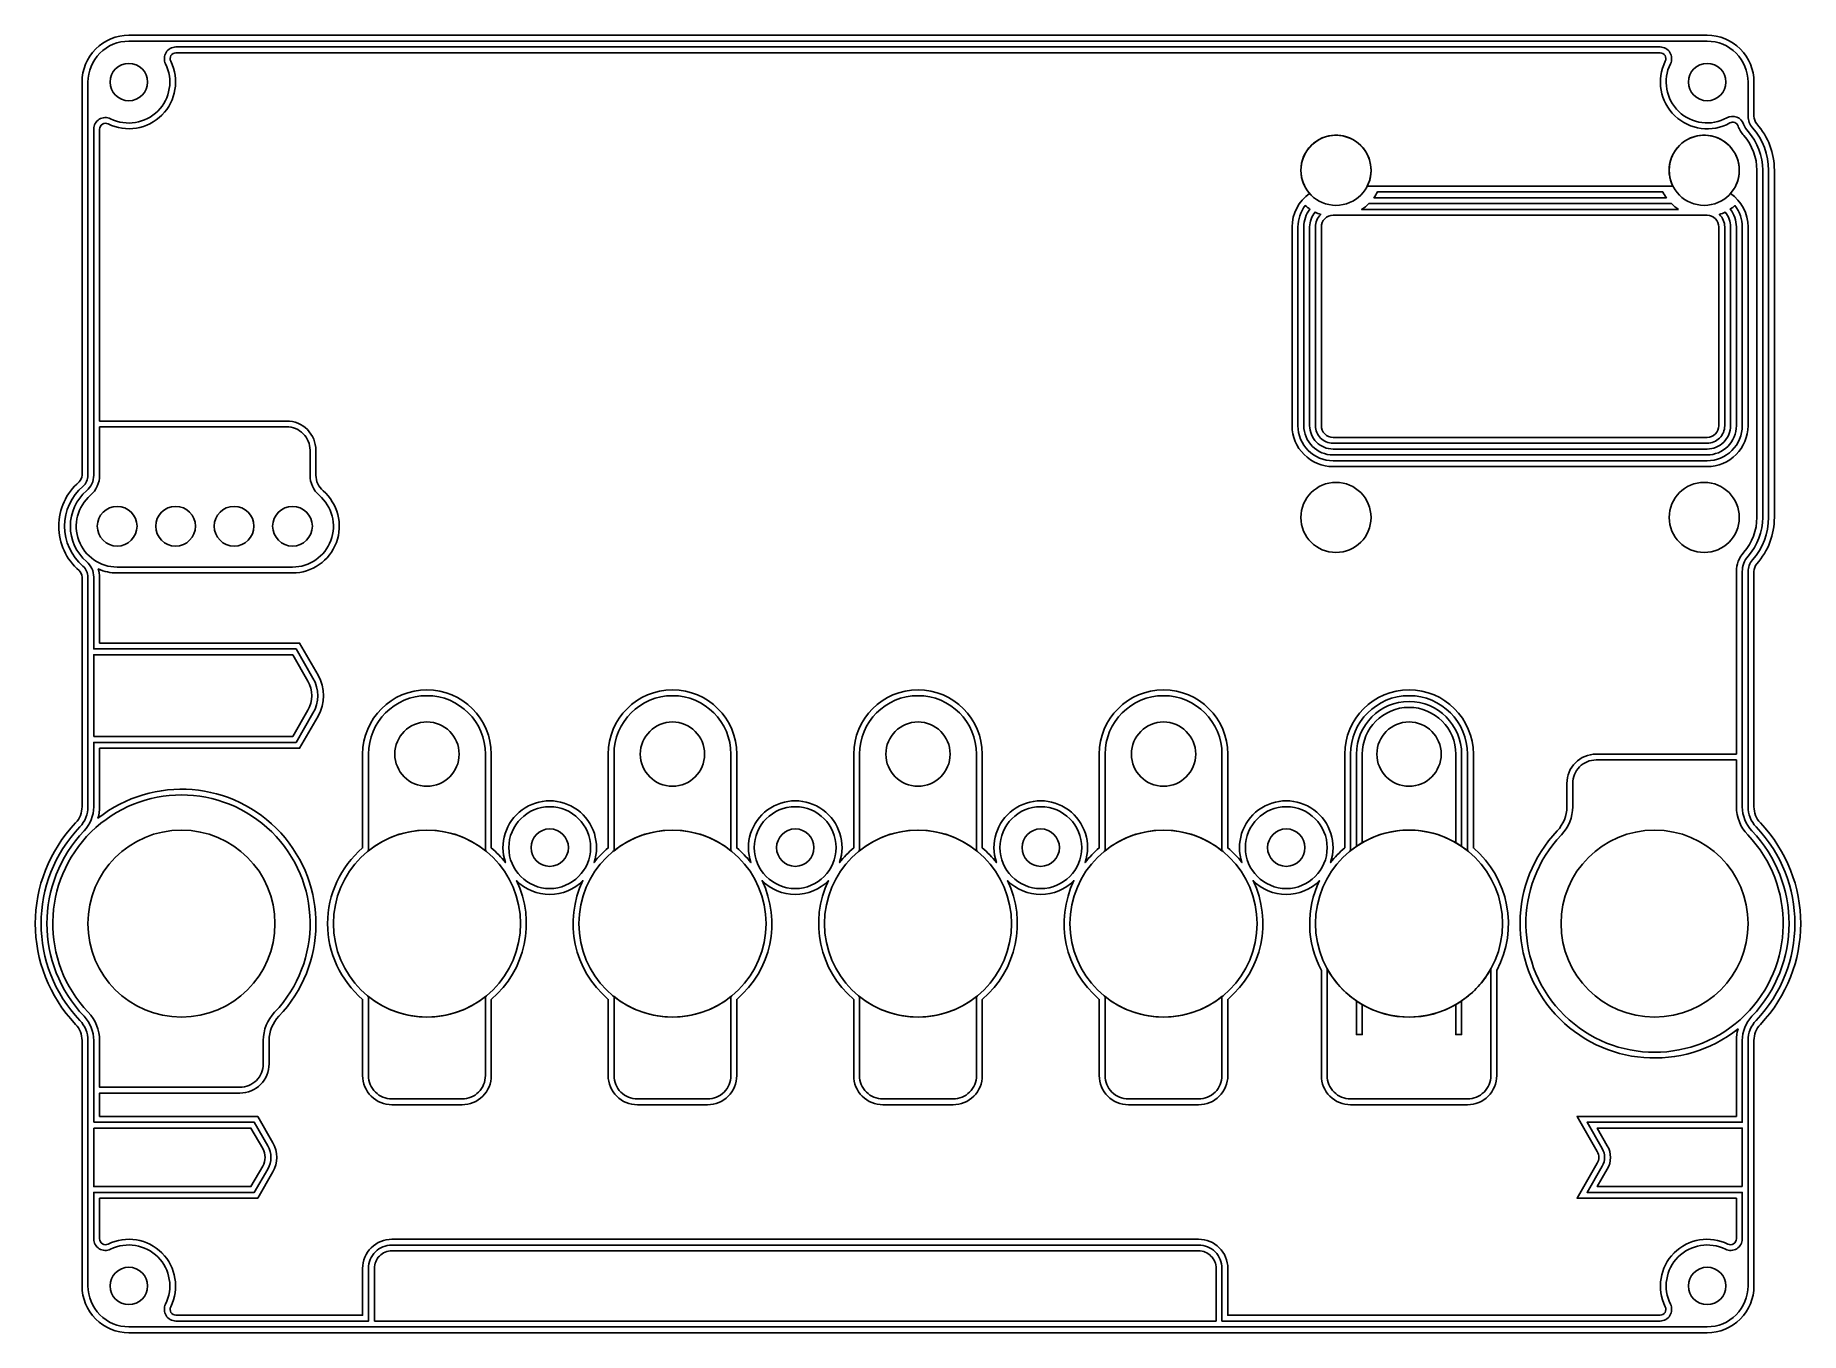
# Model space of a CAD drawing. Header units: millimetres. Extents: x -76 to 76, y -56 to 56.
import ezdxf

# ---------------------------------------------------------------- set-up
doc = ezdxf.new("R2010")
doc.units = ezdxf.units.MM

msp = doc.modelspace()

# ---------------------------------------------------------------- linework, layer by layer
msp.add_line((37, -14.26), (37, -6))
for points in [[(71.5, -51.5, -0.414214), (67.5, -55.5), (-67.5, -55.5, -0.414214), (-71.5, -51.5), (-71.5, -30.5, 0.192582), (-72.05, -29.12, -0.4), (-72.05, -11.88, 0.192582), (-71.5, -10.5), (-71.5, 9.14, 0.218466), (-71.76, 9.71, -0.458831), (-71.76, 17.29, 0.218466), (-71.5, 17.86), (-71.5, 51.5, -0.414214), (-67.5, 55.5), (67.5, 55.5, -0.414214), (71.5, 51.5), (71.5, 48.58, 0.182676), (71.75, 47.92, -0.182676), (73.25, 43.95), (73.25, 14.25, -0.182676), (71.75, 10.28, 0.182676), (71.5, 9.62), (71.5, -10.5, 0.192582), (72.05, -11.88, -0.4), (72.05, -29.12, 0.192582), (71.5, -30.5)], [(-71, 17.86, -0.218466), (-71.43, 16.91, 0.458831), (-71.43, 10.09, -0.218466), (-71, 9.14), (-71, -10.5, -0.192582), (-71.69, -12.22, 0.4), (-71.69, -28.78, -0.192582), (-71, -30.5), (-71, -51.5, 0.414214), (-67.5, -55), (67.5, -55, 0.414214), (71, -51.5), (71, -30.5, -0.192582), (71.69, -28.78, 0.4), (71.69, -12.22, -0.192582), (71, -10.5), (71, 9.62, -0.182676), (71.38, 10.61, 0.182676), (72.75, 14.25), (72.75, 43.95, 0.182676), (71.38, 47.59, -0.182676), (71, 48.58), (71, 51.5, 0.414214), (67.5, 55), (-67.5, 55, 0.414214), (-71, 51.5)], [(-70.5, -37.5), (-70.5, -30.5, 0.192582), (-71.33, -28.43, -0.4), (-71.33, -12.57, 0.192582), (-70.5, -10.5), (-70.5, -5), (-53.19, -5), (-51.75, -2.5, 0.267949), (-51.75, 0.5), (-53.19, 3), (-70.5, 3), (-70.5, 9.14, 0.218466), (-71.11, 10.47, -0.458831), (-71.11, 16.53, 0.218466), (-70.5, 17.86), (-70.5, 47.47, -0.556523), (-69.06, 48.36, 0.718411), (-64.36, 53.06, -0.556523), (-63.47, 54.5), (63.47, 54.5, -0.556523), (64.36, 53.06, 0.735475), (69.19, 48.44, -0.461601), (70.62, 47.9, 0.09442), (71, 47.26, -0.182676), (72.25, 43.95), (72.25, 14.25, -0.182676), (71, 10.94, 0.182676), (70.5, 9.62), (70.5, -10.5, 0.192582), (71.33, -12.57, -0.4), (71.33, -28.43, 0.192582), (70.5, -30.5), (70.5, -37.5), (57.23, -37.5), (58.53, -39.75, -0.267949), (58.53, -41.25), (57.23, -43.5), (70.5, -43.5), (70.5, -47.47, -0.556523), (69.06, -48.36, 0.718411), (64.36, -53.06, -0.556523), (63.47, -54.5), (26, -54.5), (26, -50, 0.414214), (24, -48), (-45, -48, 0.414214), (-47, -50), (-47, -54.5), (-63.47, -54.5, -0.556523), (-64.36, -53.06, 0.718411), (-69.06, -48.36, -0.556523), (-70.5, -47.47), (-70.5, -43.5), (-56.77, -43.5), (-55.61, -41.5, 0.267949), (-55.61, -39.5), (-56.77, -37.5)], [(70.63, 11.27, 0.182676), (71.75, 14.25), (71.75, 43.95, 0.182676), (70.63, 46.93, -0.09442), (70.15, 47.73, 0.461601), (69.44, 48, -0.735475), (63.92, 53.28, 0.556523), (63.47, 54), (-63.47, 54, 0.556523), (-63.92, 53.28, -0.718411), (-69.28, 47.92, 0.556523), (-70, 47.47), (-70, 22.5), (-54, 22.5, -0.414214), (-51.5, 20), (-51.5, 17.86, 0.218466), (-50.89, 16.53, -0.695628), (-53.5, 9.5), (-68.5, 9.5, -0.103994), (-70.11, 9.84, -0.078974), (-70, 9.14), (-70, 3.5), (-52.9, 3.5), (-51.31, 0.75, -0.267949), (-51.31, -2.75), (-52.9, -5.5), (-70, -5.5), (-70, -10.5, -0.071554), (-70.14, -11.49, -0.932471), (-54.67, -28.43, 0.192582), (-55.5, -30.5), (-55.5, -32.5, -0.414214), (-58, -35), (-70, -35), (-70, -37), (-56.48, -37), (-55.18, -39.25, -0.267949), (-55.18, -41.75), (-56.48, -44), (-70, -44), (-70, -47.47, 0.556523), (-69.28, -47.92, -0.718411), (-63.92, -53.28, 0.556523), (-63.47, -54), (-47.5, -54), (-47.5, -50, -0.414214), (-45, -47.5), (24, -47.5, -0.414214), (26.5, -50), (26.5, -54), (63.47, -54, 0.556523), (63.92, -53.28, -0.718411), (69.28, -47.92, 0.556523), (70, -47.47), (70, -44), (56.37, -44), (58.1, -41, 0.267949), (58.1, -40), (56.37, -37), (70, -37), (70, -30.5, -0.071554), (70.14, -29.51, -0.932471), (54.67, -12.57, 0.192582), (55.5, -10.5), (55.5, -8.5, -0.414214), (58, -6), (70, -6), (70, 9.62, -0.182676)], [(71, 39.1), (71, 22.1, -0.414214), (67.5, 18.6), (35.5, 18.6, -0.414214), (32, 22.1), (32, 39.1, -0.245061), (33.5, 41.97, -1.881703), (38.43, 42.6), (64.57, 42.6, -1.881703), (69.5, 41.97, -0.245061)], [(33, 22.1), (33, 39.1, -0.165926), (33.52, 40.63, -0.031281), (33.12, 40.93, 0.165744), (32.5, 39.1), (32.5, 22.1, 0.414214), (35.5, 19.1), (67.5, 19.1, 0.414214), (70.5, 22.1), (70.5, 39.1, 0.165744), (69.88, 40.93, -0.031281), (69.48, 40.63, -0.165926), (70, 39.1), (70, 22.1, -0.414214), (67.5, 19.6), (35.5, 19.6, -0.414214)], [(65.06, 40.6, -0.049951), (64.44, 41.1), (38.56, 41.1, -0.049951), (37.94, 40.6)], [(63.7, 42.1), (39.3, 42.1, -0.036805), (38.99, 41.6), (64.01, 41.6, -0.036805)], [(69, 39.1), (69, 22.1, -0.414214), (67.5, 20.6), (35.5, 20.6, -0.414214), (34, 22.1), (34, 39.1, -0.200767), (34.45, 40.17, -0.03318), (33.96, 40.37, 0.174354), (33.5, 39.1), (33.5, 22.1, 0.414214), (35.5, 20.1), (67.5, 20.1, 0.414214), (69.5, 22.1), (69.5, 39.1, 0.174354), (69.04, 40.37, -0.03318), (68.55, 40.17, -0.200767)], [(34.5, 39.1), (34.5, 22.1, 0.414214), (35.5, 21.1), (67.5, 21.1, 0.414214), (68.5, 22.1), (68.5, 39.1, 0.414214), (67.5, 40.1), (35.5, 40.1, 0.414214)], [(-54, 22), (-70, 22), (-70, 17.86, -0.218466), (-70.78, 16.15, 0.695628), (-68.5, 10), (-53.5, 10, 0.695628), (-51.22, 16.15, -0.218466), (-52, 17.86), (-52, 20, 0.414214)], [(-70.5, -4.5), (-70.5, 2.5), (-53.48, 2.5), (-52.18, 0.25, -0.267949), (-52.18, -2.25), (-53.48, -4.5)], [(36.5, -14.02), (36.5, -6, -1), (47.5, -6), (47.5, -14.02, -0.352903), (49.5, -24.5), (49.5, -33.5, -0.414214), (47, -36), (37, -36, -0.414214), (34.5, -33.5), (34.5, -24.5, -0.238891), (34.34, -16.82, -0.416394), (28.66, -16.82, -0.341158), (26.5, -26.98), (26.5, -33.5, -0.414214), (24, -36), (18, -36, -0.414214), (15.5, -33.5), (15.5, -26.98, -0.341158), (13.34, -16.82, -0.416394), (7.66, -16.82, -0.341158), (5.5, -26.98), (5.5, -33.5, -0.414214), (3, -36), (-3, -36, -0.414214), (-5.5, -33.5), (-5.5, -26.98, -0.341158), (-7.66, -16.82, -0.416394), (-13.34, -16.82, -0.341158), (-15.5, -26.98), (-15.5, -33.5, -0.414214), (-18, -36), (-24, -36, -0.414214), (-26.5, -33.5), (-26.5, -26.98, -0.341158), (-28.66, -16.82, -0.416394), (-34.34, -16.82, -0.341158), (-36.5, -26.98), (-36.5, -33.5, -0.414214), (-39, -36), (-45, -36, -0.414214), (-47.5, -33.5), (-47.5, -26.98, -0.46291), (-47.5, -14.02), (-47.5, -6, -1), (-36.5, -6), (-36.5, -14.02, -0.051668), (-35.29, -15.28, -1.395036), (-27.71, -15.28, -0.051668), (-26.5, -14.02), (-26.5, -6, -1), (-15.5, -6), (-15.5, -14.02, -0.051668), (-14.29, -15.28, -1.395036), (-6.71, -15.28, -0.051668), (-5.5, -14.02), (-5.5, -6, -1), (5.5, -6), (5.5, -14.02, -0.051668), (6.71, -15.28, -1.395036), (14.29, -15.28, -0.051668), (15.5, -14.02), (15.5, -6, -1), (26.5, -6), (26.5, -14.02, -0.051668), (27.71, -15.28, -1.395036), (35.29, -15.28, -0.051668)], [(-47, -6), (-47, -14.26, -0.351), (-37, -14.26), (-37, -6, 1)], [(-26, -6), (-26, -14.26, -0.351), (-16, -14.26), (-16, -6, 1)], [(-5, -6), (-5, -14.26, -0.351), (5, -14.26), (5, -6, 1)], [(16, -6), (16, -14.26, -0.351), (26, -14.26), (26, -6, 1)], [(37.5, -13.89), (37.5, -6, -1), (46.5, -6), (46.5, -13.89, -0.019434), (47, -14.26), (47, -6, 1), (37, -6), (37, -14.26, -0.019434)], [(46.5, -6, 1), (37.5, -6), (37.5, -13.89, -0.018454), (38, -13.57), (38, -6, -1), (46, -6), (46, -13.57, -0.018454), (46.5, -13.89)], [(38, -6), (38, -13.57, -0.267949), (46, -13.57), (46, -6, 1)], [(70.97, -12.91, -0.192582), (70, -10.5), (70, -6.5), (58, -6.5, 0.414214), (56, -8.5), (56, -10.5, -0.192582), (55.03, -12.91, 2.333333)], [(-70.97, -28.09, -0.192582), (-70, -30.5), (-70, -34.5), (-58, -34.5, 0.414214), (-56, -32.5), (-56, -30.5, -0.192582), (-55.03, -28.09, 2.333333)], [(37.5, -30), (37.5, -27.11, -0.117544), (35, -24.37), (35, -33.5, 0.414214), (37, -35.5), (47, -35.5, 0.414214), (49, -33.5), (49, -24.37, -0.117544), (46.5, -27.11), (46.5, -30), (46, -30), (46, -27.43, -0.267949), (38, -27.43), (38, -30)], [(-37, -33.5), (-37, -26.74, -0.351), (-47, -26.74), (-47, -33.5, 0.414214), (-45, -35.5), (-39, -35.5, 0.414214)], [(-16, -33.5), (-16, -26.74, -0.351), (-26, -26.74), (-26, -33.5, 0.414214), (-24, -35.5), (-18, -35.5, 0.414214)], [(5, -33.5), (5, -26.74, -0.351), (-5, -26.74), (-5, -33.5, 0.414214), (-3, -35.5), (3, -35.5, 0.414214)], [(26, -33.5), (26, -26.74, -0.351), (16, -26.74), (16, -33.5, 0.414214), (18, -35.5), (24, -35.5, 0.414214)], [(38, -27.43, -0.018454), (37.5, -27.11), (37.5, -30), (38, -30)], [(46.5, -27.11, -0.018454), (46, -27.43), (46, -30), (46.5, -30)], [(-70.5, -38), (-57.06, -38), (-56.05, -39.75, -0.267949), (-56.05, -41.25), (-57.06, -43), (-70.5, -43)], [(70.5, -43), (58.1, -43), (58.96, -41.5, 0.267949), (58.96, -39.5), (58.1, -38), (70.5, -38)], [(-46.5, -54.5), (-46.5, -50, -0.414214), (-45, -48.5), (24, -48.5, -0.414214), (25.5, -50), (25.5, -54.5)]]:
    msp.add_lwpolyline(points, format="xyb", close=True)
for centre, radius in [((-67.5, 51.5), 1.6), ((-67.5, 51.5), 1.6), ((67.5, 51.5), 1.6), ((67.5, 51.5), 1.6), ((35.75, 43.95), 3), ((67.25, 43.95), 3), ((35.75, 14.25), 3), ((35.75, 14.25), 3), ((67.25, 14.25), 3), ((67.25, 14.25), 3), ((-68.5, 13.5), 1.7), ((-68.5, 13.5), 1.7), ((-63.5, 13.5), 1.7), ((-63.5, 13.5), 1.7), ((-58.5, 13.5), 1.7), ((-58.5, 13.5), 1.7), ((-53.5, 13.5), 1.7), ((-53.5, 13.5), 1.7), ((-42, -6), 2.75), ((-42, -6), 2.75), ((-21, -6), 2.75), ((-21, -6), 2.75), ((0, -6), 2.75), ((0, -6), 2.75), ((21, -6), 2.75), ((21, -6), 2.75), ((42, -6), 2.75), ((42, -6), 2.75), ((-31.5, -14), 3.5), ((-10.5, -14), 3.5), ((10.5, -14), 3.5), ((31.5, -14), 3.5), ((-63, -20.5), 8), ((-63, -20.5), 8), ((-42, -20.5), 8), ((-31.5, -14), 1.6), ((-31.5, -14), 1.6), ((-21, -20.5), 8), ((-10.5, -14), 1.6), ((-10.5, -14), 1.6), ((0, -20.5), 8), ((10.5, -14), 1.6), ((10.5, -14), 1.6), ((21, -20.5), 8), ((31.5, -14), 1.6), ((31.5, -14), 1.6), ((42, -20.5), 8), ((63, -20.5), 8), ((63, -20.5), 8), ((-67.5, -51.5), 1.6), ((-67.5, -51.5), 1.6), ((67.5, -51.5), 1.6), ((67.5, -51.5), 1.6)]:
    msp.add_circle(centre, radius)

doc.saveas('drawing.dxf')
